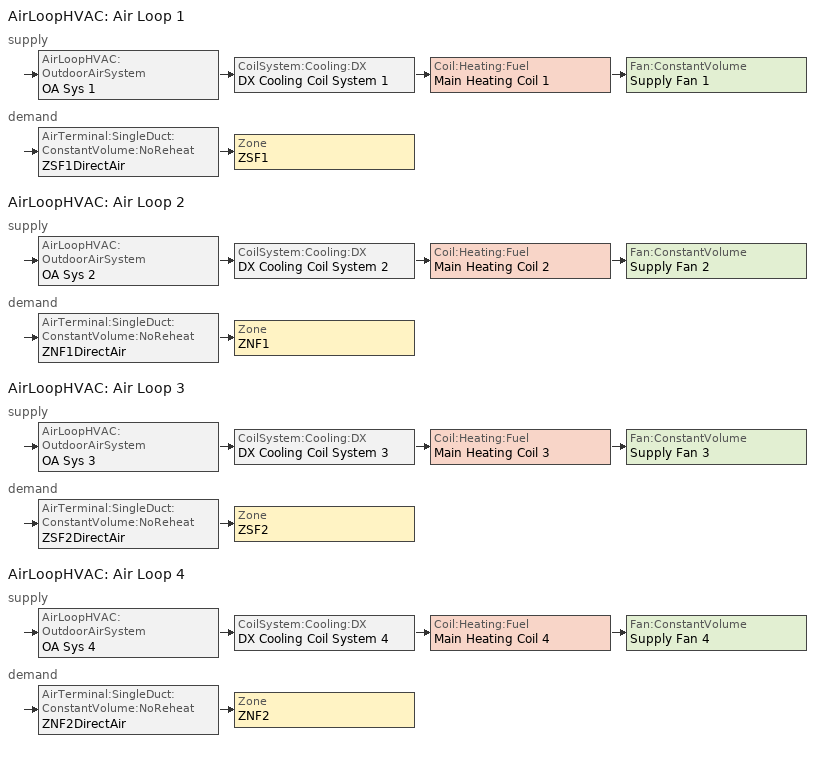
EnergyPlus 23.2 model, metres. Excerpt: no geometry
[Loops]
AirLoopHVAC 'Air Loop 1'
 supply: AirLoopHVAC:OutdoorAirSystem 'OA Sys 1' > CoilSystem:Cooling:DX 'DX Cooling Coil System 1' > Coil:Heating:Fuel 'Main Heating Coil 1' > Fan:ConstantVolume 'Supply Fan 1'
 demand: AirTerminal:SingleDuct:ConstantVolume:NoReheat 'ZSF1DirectAir' > Zone 'ZSF1'
AirLoopHVAC 'Air Loop 2'
 supply: AirLoopHVAC:OutdoorAirSystem 'OA Sys 2' > CoilSystem:Cooling:DX 'DX Cooling Coil System 2' > Coil:Heating:Fuel 'Main Heating Coil 2' > Fan:ConstantVolume 'Supply Fan 2'
 demand: AirTerminal:SingleDuct:ConstantVolume:NoReheat 'ZNF1DirectAir' > Zone 'ZNF1'
AirLoopHVAC 'Air Loop 3'
 supply: AirLoopHVAC:OutdoorAirSystem 'OA Sys 3' > CoilSystem:Cooling:DX 'DX Cooling Coil System 3' > Coil:Heating:Fuel 'Main Heating Coil 3' > Fan:ConstantVolume 'Supply Fan 3'
 demand: AirTerminal:SingleDuct:ConstantVolume:NoReheat 'ZSF2DirectAir' > Zone 'ZSF2'
AirLoopHVAC 'Air Loop 4'
 supply: AirLoopHVAC:OutdoorAirSystem 'OA Sys 4' > CoilSystem:Cooling:DX 'DX Cooling Coil System 4' > Coil:Heating:Fuel 'Main Heating Coil 4' > Fan:ConstantVolume 'Supply Fan 4'
 demand: AirTerminal:SingleDuct:ConstantVolume:NoReheat 'ZNF2DirectAir' > Zone 'ZNF2'
[AirLoopHVAC]
Name | Design supply air flow rate
Air Loop 1 | 0.71
Air Loop 2 | 0.67
Air Loop 3 | 0.79
Air Loop 4 | 0.75
[AirTerminal:SingleDuct:ConstantVolume:NoReheat] Availability schedule=FAN-SCHED
Name | Maximum air flow rate
ZNF1DirectAir | 0.67
ZNF2DirectAir | 0.75
ZSF1DirectAir | 0.71
ZSF2DirectAir | 0.79
[Coil:Cooling:DX:SingleSpeed] 2023 rated evaporator fan power per volume flow rate=934.4; Availability schedule=FAN-SCHED; Energy input ratio function of flow fraction curve=WindACEIRFFF; Energy input ratio function of temperature curve=WindACEIRFT; Gross rated cooling cop=3; Gross rated sensible heat ratio=0.8; Part load fraction correlation curve=WindACPLFFPLR; Total cooling capacity function of flow fraction curve=WindACCoolCapFFF; Total cooling capacity function of temperature curve=WindACCoolCapFT
Name | Gross rated total cooling capacity | Rated air flow rate
ACDXCoil 1 | 13228 | 0.71
ACDXCoil 2 | 12483 | 0.67
ACDXCoil 3 | 14719 | 0.79
ACDXCoil 4 | 13973 | 0.75
[Coil:Heating:Fuel] Availability schedule=FAN-SCHED; Burner efficiency=0.8; Fuel type=NaturalGas; Nominal capacity=15000
Main Heating Coil 1; Main Heating Coil 2; Main Heating Coil 3; Main Heating Coil 4
[CoilSystem:Cooling:DX] Availability schedule=FAN-SCHED
Name | Cooling coil
DX Cooling Coil System 1 | ACDXCoil 1
DX Cooling Coil System 2 | ACDXCoil 2
DX Cooling Coil System 3 | ACDXCoil 3
DX Cooling Coil System 4 | ACDXCoil 4
[Controller:OutdoorAir] Economizer control action type=ModulateFlow; Economizer control type=NoEconomizer; Economizer maximum limit dry bulb temperature=19; Economizer minimum limit dry bulb temperature=4; Lockout type=NoLockout; Minimum limit type=FixedMinimum; Minimum outdoor air flow rate=0.032; Minimum outdoor air schedule=Min OA Sched
Name | Maximum outdoor air flow rate
OA Controller 1 | 0.71
OA Controller 2 | 0.67
OA Controller 3 | 0.79
OA Controller 4 | 0.75
[DesignSpecification:OutdoorAir] Outdoor air flow per person=0.00944; Outdoor air flow per zone=0; Outdoor air flow per zone floor area=0; Outdoor air method=Flow/Person
SZ DSOA ZNF1; SZ DSOA ZNF2; SZ DSOA ZSF1; SZ DSOA ZSF2
[Fan:ConstantVolume] Availability schedule=FAN-SCHED; Fan total efficiency=0.7; Motor efficiency=0.9; Motor in airstream fraction=1; Pressure rise=600
Name | Maximum flow rate
Supply Fan 1 | 0.71
Supply Fan 2 | 0.67
Supply Fan 3 | 0.79
Supply Fan 4 | 0.75
[Matrix:TwoDimension] Number of columns=41; Number of rows=41; Value 1=9.83252; Value 43=7.14526; Value 45=0.00488; Value 47=0.00488; Value 49=0.00488; Value 85=6.28042; Value 87=0.00525; Value 89=0.00525; Value 91=0.00525; Value 125=0.00488; Value 127=7.14526; Value 129=0.00488; Value 131=0.00488; Value 167=0.00525; Value 169=6.28042; Value 171=0.00525; Value 173=0.00525; Value 207=0.00488; Value 209=0.00488; Value 211=7.14526; Value 213=0.00488; Value 249=0.00525; Value 251=0.00525; Value 253=6.28042; Value 255=0.00525; Value 289=0.00488; Value 291=0.00488; Value 293=0.00488; Value 295=7.14526; Value 331=0.00525; Value 333=0.00525; Value 335=0.00525; Value 337=6.28042; Value 379=2.64719; Value 382=0.0043; Value 385=0.0043; Value 388=0.0043; Value 421=2.2857; Value 422=0.00389; Value 424=0.00389; Value 425=0.00389; Value 427=0.00389; Value 428=0.00389; Value 430=0.00389; Value 431=0.00389; Value 462=0.00389; Value 463=2.2857; Value 465=0.00389; Value 466=0.00389; Value 468=0.00389; Value 469=0.00389; Value 471=0.00389; Value 472=0.00389; Value 502=0.0043; Value 505=2.64719; Value 508=0.0043; Value 511=0.0043; Value 544=0.00389; Value 545=0.00389; Value 547=2.2857; Value 548=0.00389; Value 550=0.00389; Value 551=0.00389; Value 553=0.00389; Value 554=0.00389; Value 585=0.00389; Value 586=0.00389; Value 588=0.00389; Value 589=2.2857; Value 591=0.00389; Value 592=0.00389; Value 594=0.00389; Value 595=0.00389; Value 625=0.0043; Value 628=0.0043; Value 631=2.64719; Value 634=0.0043; Value 667=0.00389; Value 668=0.00389; Value 670=0.00389; Value 671=0.00389; Value 673=2.2857; Value 674=0.00389; Value 676=0.00389; Value 677=0.00389; Value 708=0.00389; Value 709=0.00389; Value 711=0.00389; Value 712=0.00389; Value 714=0.00389; Value 715=2.2857; Value 717=0.00389; Value 718=0.00389; Value 748=0.0043; Value 751=0.0043; Value 754=0.0043; Value 757=2.64719; Value 790=0.00389; Value 791=0.00389; Value 793=0.00389; Value 794=0.00389; Value 796=0.00389; Value 797=0.00389; Value 799=2.2857; Value 800=0.00389; Value 831=0.00389; Value 832=0.00389; Value 834=0.00389; Value 835=0.00389; Value 837=0.00389; Value 838=0.00389; Value 840=0.00389; Value 841=2.2857; Value 883=0; Value 884=0; Value 885=0; Value 886=0; Value 887=0; Value 888=0; Value 889=0; Value 890=0; Value 891=0; Value 892=0; Value 893=0; Value 894=0; Value 895=0; Value 896=0; Value 897=0; Value 898=0; Value 899=0; Value 900=0; Value 901=0; Value 902=0; Value 924=0; Value 925=0; Value 926=0; Value 927=0; Value 928=0; Value 929=0; Value 930=0; Value 931=0; Value 932=0; Value 933=0; Value 934=0; Value 935=0; Value 936=0; Value 937=0; Value 938=0; Value 939=0; Value 940=0; Value 941=0; Value 942=0; Value 943=0; Value 965=0; Value 966=0; Value 967=0; Value 968=0; Value 969=0; Value 970=0; Value 971=0; Value 972=0; Value 973=0; Value 974=0; Value 975=0; Value 976=0; Value 977=0; Value 978=0; Value 979=0; Value 980=0; Value 981=0; Value 982=0; Value 983=0; Value 984=0; Value 1006=0; Value 1007=0; Value 1008=0; Value 1009=0; Value 1010=0; Value 1011=0; Value 1012=0; Value 1013=0; Value 1014=0; Value 1015=0; Value 1016=0; Value 1017=0; Value 1018=0; Value 1019=0; Value 1020=0; Value 1021=0; Value 1022=0; Value 1023=0; Value 1024=0; Value 1025=0; Value 1047=0; Value 1048=0; Value 1049=0; Value 1050=0; Value 1051=0; Value 1052=0; Value 1053=0; Value 1054=0; Value 1055=0; Value 1056=0; Value 1057=0; Value 1058=0; Value 1059=0; Value 1060=0; Value 1061=0; Value 1062=0; Value 1063=0; Value 1064=0; Value 1065=0; Value 1066=0; Value 1088=0; Value 1089=0; Value 1090=0; Value 1091=0; Value 1092=0; Value 1093=0; Value 1094=0; Value 1095=0; Value 1096=0; Value 1097=0; Value 1098=0; Value 1099=0; Value 1100=0; Value 1101=0; Value 1102=0; Value 1103=0; Value 1104=0; Value 1105=0; Value 1106=0; Value 1107=0; Value 1129=0; Value 1130=0; Value 1131=0; Value 1132=0; Value 1133=0; Value 1134=0; Value 1135=0; Value 1136=0; Value 1137=0; Value 1138=0; Value 1139=0; Value 1140=0; Value 1141=0; Value 1142=0; Value 1143=0; Value 1144=0; Value 1145=0; Value 1146=0; Value 1147=0; Value 1148=0; Value 1170=0; Value 1171=0; Value 1172=0; Value 1173=0; Value 1174=0; Value 1175=0; Value 1176=0; Value 1177=0; Value 1178=0; Value 1179=0; Value 1180=0; Value 1181=0; Value 1182=0; Value 1183=0; Value 1184=0; Value 1185=0; Value 1186=0; Value 1187=0; Value 1188=0; Value 1189=0; Value 1211=0; Value 1212=0; Value 1213=0; Value 1214=0; Value 1215=0; Value 1216=0; Value 1217=0; Value 1218=0; Value 1219=0; Value 1220=0; Value 1221=0; Value 1222=0; Value 1223=0; Value 1224=0; Value 1225=0; Value 1226=0; Value 1227=0; Value 1228=0; Value 1229=0; Value 1230=0; Value 1252=0; Value 1253=0; Value 1254=0; Value 1255=0; Value 1256=0; Value 1257=0; Value 1258=0; Value 1259=0; Value 1260=0; Value 1261=0; Value 1262=0; Value 1263=0; Value 1264=0; Value 1265=0; Value 1266=0; Value 1267=0; Value 1268=0; Value 1269=0; Value 1270=0; Value 1271=0; Value 1293=0; Value 1294=0; Value 1295=0; Value 1296=0; Value 1297=0; Value 1298=0; Value 1299=0; Value 1300=0; Value 1301=0; Value 1302=0; Value 1303=0; Value 1304=0; Value 1305=0; Value 1306=0; Value 1307=0; Value 1308=0; Value 1309=0; Value 1310=0; Value 1311=0; Value 1312=0; Value 1334=0; Value 1335=0; Value 1336=0; Value 1337=0; Value 1338=0; Value 1339=0; Value 1340=0; Value 1341=0; Value 1342=0; Value 1343=0; Value 1344=0; Value 1345=0; Value 1346=0; Value 1347=0; Value 1348=0; Value 1349=0; Value 1350=0; Value 1351=0; Value 1352=0; Value 1353=0; Value 1375=0; Value 1376=0; Value 1377=0; Value 1378=0; Value 1379=0; Value 1380=0; Value 1381=0; Value 1382=0; Value 1383=0; Value 1384=0; Value 1385=0; Value 1386=0; Value 1387=0; Value 1388=0; Value 1389=0; Value 1390=0; Value 1391=0; Value 1392=0; Value 1393=0; Value 1394=0; Value 1416=0; Value 1417=0; Value 1418=0; Value 1419=0; Value 1420=0; Value 1421=0; Value 1422=0; Value 1423=0; Value 1424=0; Value 1425=0; Value 1426=0; Value 1427=0; Value 1428=0; Value 1429=0; Value 1430=0; Value 1431=0; Value 1432=0; Value 1433=0; Value 1434=0; Value 1435=0; Value 1457=0; Value 1458=0; Value 1459=0; Value 1460=0; Value 1461=0; Value 1462=0; Value 1463=0; Value 1464=0; Value 1465=0; Value 1466=0; Value 1467=0; Value 1468=0; Value 1469=0; Value 1470=0; Value 1471=0; Value 1472=0; Value 1473=0; Value 1474=0; Value 1475=0; Value 1476=0; Value 1498=0; Value 1499=0; Value 1500=0; Value 1501=0; Value 1502=0; Value 1503=0; Value 1504=0; Value 1505=0; Value 1506=0; Value 1507=0; Value 1508=0; Value 1509=0; Value 1510=0; Value 1511=0; Value 1512=0; Value 1513=0; Value 1514=0; Value 1515=0; Value 1516=0; Value 1517=0; Value 1539=0; Value 1540=0; Value 1541=0; Value 1542=0; Value 1543=0; Value 1544=0; Value 1545=0; Value 1546=0; Value 1547=0; Value 1548=0; Value 1549=0; Value 1550=0; Value 1551=0; Value 1552=0; Value 1553=0; Value 1554=0; Value 1555=0; Value 1556=0; Value 1557=0; Value 1558=0; Value 1580=0; Value 1581=0; Value 1582=0; Value 1583=0; Value 1584=0; Value 1585=0; Value 1586=0; Value 1587=0; Value 1588=0; Value 1589=0; Value 1590=0; Value 1591=0; Value 1592=0; Value 1593=0; Value 1594=0; Value 1595=0; Value 1596=0; Value 1597=0; Value 1598=0; Value 1599=0; Value 1621=0; Value 1622=0; Value 1623=0; Value 1624=0; Value 1625=0; Value 1626=0; Value 1627=0; Value 1628=0; Value 1629=0; Value 1630=0; Value 1631=0; Value 1632=0; Value 1633=0; Value 1634=0; Value 1635=0; Value 1636=0; Value 1637=0; Value 1638=0; Value 1639=0; Value 1640=0; Value 1662=0; Value 1663=0; Value 1664=0; Value 1665=0; Value 1666=0; Value 1667=0; Value 1668=0; Value 1669=0; Value 1670=0; Value 1671=0; Value 1672=0; Value 1673=0; Value 1674=0; Value 1675=0; Value 1676=0; Value 1677=0; Value 1678=0; Value 1679=0; Value 1680=0; Value 1681=0
Name | Value 2 | Value 3 | Value 4 | Value 5 | Value 6 | Value 7 | Value 8 | Value 9 | Value 10 | Value 11 | Value 12 | Value 13 | Value 14 | Value 15 | Value 16 | Value 17 | Value 18 | Value 19 | Value 20 | Value 21 | Value 22 | Value 23 | Value 24 | Value 25 | Value 26 | Value 27 | Value 28 | Value 29 | Value 30 | Value 31 | Value 32 | Value 33 | Value 34 | Value 35 | Value 36 | Value 37 | Value 38 | Value 39 | Value 40 | Value 41 | Value 42 | Value 44 | Value 46 | Value 48 | Value 50 | Value 51 | Value 52 | Value 53 | Value 54 | Value 55 | Value 56 | Value 57 | Value 58 | Value 59 | Value 60 | Value 61 | Value 62 | Value 63 | Value 64 | Value 65 | Value 66 | Value 67 | Value 68 | Value 69 | Value 70 | Value 71 | Value 72 | Value 73 | Value 74 | Value 75 | Value 76 | Value 77 | Value 78 | Value 79 | Value 80 | Value 81 | Value 82 | Value 83 | Value 84 | Value 86 | Value 88 | Value 90 | Value 92 | Value 93 | Value 94 | Value 95 | Value 96 | Value 97 | Value 98 | Value 99 | Value 100 | Value 101 | Value 102 | Value 103 | Value 104 | Value 105 | Value 106 | Value 107 | Value 108 | Value 109 | Value 110 | Value 111 | Value 112 | Value 113 | Value 114 | Value 115 | Value 116 | Value 117 | Value 118 | Value 119 | Value 120 | Value 121 | Value 122 | Value 123 | Value 124 | Value 126 | Value 128 | Value 130 | Value 132 | Value 133 | Value 134 | Value 135 | Value 136 | Value 137 | Value 138 | Value 139 | Value 140 | Value 141 | Value 142 | Value 143 | Value 144 | Value 145 | Value 146 | Value 147 | Value 148 | Value 149 | Value 150 | Value 151 | Value 152 | Value 153 | Value 154 | Value 155 | Value 156 | Value 157 | Value 158 | Value 159 | Value 160 | Value 161 | Value 162 | Value 163 | Value 164 | Value 165 | Value 166 | Value 168 | Value 170 | Value 172 | Value 174 | Value 175 | Value 176 | Value 177 | Value 178 | Value 179 | Value 180 | Value 181 | Value 182 | Value 183 | Value 184 | Value 185 | Value 186 | Value 187 | Value 188 | Value 189 | Value 190 | Value 191 | Value 192 | Value 193 | Value 194 | Value 195 | Value 196 | Value 197 | Value 198 | Value 199 | Value 200 | Value 201 | Value 202 | Value 203 | Value 204 | Value 205 | Value 206 | Value 208 | Value 210 | Value 212 | Value 214 | Value 215 | Value 216 | Value 217 | Value 218 | Value 219 | Value 220 | Value 221 | Value 222 | Value 223 | Value 224 | Value 225 | Value 226 | Value 227 | Value 228 | Value 229 | Value 230 | Value 231 | Value 232 | Value 233 | Value 234 | Value 235 | Value 236 | Value 237 | Value 238 | Value 239 | Value 240 | Value 241 | Value 242 | Value 243 | Value 244 | Value 245 | Value 246 | Value 247 | Value 248 | Value 250 | Value 252 | Value 254 | Value 256 | Value 257 | Value 258 | Value 259 | Value 260 | Value 261 | Value 262 | Value 263 | Value 264 | Value 265 | Value 266 | Value 267 | Value 268 | Value 269 | Value 270 | Value 271 | Value 272 | Value 273 | Value 274 | Value 275 | Value 276 | Value 277 | Value 278 | Value 279 | Value 280 | Value 281 | Value 282 | Value 283 | Value 284 | Value 285 | Value 286 | Value 287 | Value 288 | Value 290 | Value 292 | Value 294 | Value 296 | Value 297 | Value 298 | Value 299 | Value 300 | Value 301 | Value 302 | Value 303 | Value 304 | Value 305 | Value 306 | Value 307 | Value 308 | Value 309 | Value 310 | Value 311 | Value 312 | Value 313 | Value 314 | Value 315 | Value 316 | Value 317 | Value 318 | Value 319 | Value 320 | Value 321 | Value 322 | Value 323 | Value 324 | Value 325 | Value 326 | Value 327 | Value 328 | Value 329 | Value 330 | Value 332 | Value 334 | Value 336 | Value 338 | Value 339 | Value 340 | Value 341 | Value 342 | Value 343 | Value 344 | Value 345 | Value 346 | Value 347 | Value 348 | Value 349 | Value 350 | Value 351 | Value 352 | Value 353 | Value 354 | Value 355 | Value 356 | Value 357 | Value 358 | Value 359 | Value 360 | Value 361 | Value 362 | Value 363 | Value 364 | Value 365 | Value 366 | Value 367 | Value 368 | Value 369 | Value 370 | Value 371 | Value 372 | Value 373 | Value 374 | Value 375 | Value 376 | Value 377 | Value 378 | Value 380 | Value 381 | Value 383 | Value 384 | Value 386 | Value 387 | Value 389 | Value 390 | Value 391 | Value 392 | Value 393 | Value 394 | Value 395 | Value 396 | Value 397 | Value 398 | Value 399 | Value 400 | Value 401 | Value 402 | Value 403 | Value 404 | Value 405 | Value 406 | Value 407 | Value 408 | Value 409 | Value 410 | Value 411 | Value 412 | Value 413 | Value 414 | Value 415 | Value 416 | Value 417 | Value 418 | Value 419 | Value 420 | Value 423 | Value 426 | Value 429 | Value 432 | Value 433 | Value 434 | Value 435 | Value 436 | Value 437 | Value 438 | Value 439 | Value 440 | Value 441 | Value 442 | Value 443 | Value 444 | Value 445 | Value 446 | Value 447 | Value 448 | Value 449 | Value 450 | Value 451 | Value 452 | Value 453 | Value 454 | Value 455 | Value 456 | Value 457 | Value 458 | Value 459 | Value 460 | Value 461 | Value 464 | Value 467 | Value 470 | Value 473 | Value 474 | Value 475 | Value 476 | Value 477 | Value 478 | Value 479 | Value 480 | Value 481 | Value 482 | Value 483 | Value 484 | Value 485 | Value 486 | Value 487 | Value 488 | Value 489 | Value 490 | Value 491 | Value 492 | Value 493 | Value 494 | Value 495 | Value 496 | Value 497 | Value 498 | Value 499 | Value 500 | Value 501 | Value 503 | Value 504 | Value 506 | Value 507 | Value 509 | Value 510 | Value 512 | Value 513 | Value 514 | Value 515 | Value 516 | Value 517 | Value 518 | Value 519 | Value 520 | Value 521 | Value 522 | Value 523 | Value 524 | Value 525 | Value 526 | Value 527 | Value 528 | Value 529 | Value 530 | Value 531 | Value 532 | Value 533 | Value 534 | Value 535 | Value 536 | Value 537 | Value 538 | Value 539 | Value 540 | Value 541 | Value 542 | Value 543 | Value 546 | Value 549 | Value 552 | Value 555 | Value 556 | Value 557 | Value 558 | Value 559 | Value 560 | Value 561 | Value 562 | Value 563 | Value 564 | Value 565 | Value 566 | Value 567 | Value 568 | Value 569 | Value 570 | Value 571 | Value 572 | Value 573 | Value 574 | Value 575 | Value 576 | Value 577 | Value 578 | Value 579 | Value 580 | Value 581 | Value 582 | Value 583 | Value 584 | Value 587 | Value 590 | Value 593 | Value 596 | Value 597 | Value 598 | Value 599 | Value 600 | Value 601 | Value 602 | Value 603 | Value 604 | Value 605 | Value 606 | Value 607 | Value 608 | Value 609 | Value 610 | Value 611 | Value 612 | Value 613 | Value 614 | Value 615 | Value 616 | Value 617 | Value 618 | Value 619 | Value 620 | Value 621 | Value 622 | Value 623 | Value 624 | Value 626 | Value 627 | Value 629 | Value 630 | Value 632 | Value 633 | Value 635 | Value 636 | Value 637 | Value 638 | Value 639 | Value 640 | Value 641 | Value 642 | Value 643 | Value 644 | Value 645 | Value 646 | Value 647 | Value 648 | Value 649 | Value 650 | Value 651 | Value 652 | Value 653 | Value 654 | Value 655 | Value 656 | Value 657 | Value 658 | Value 659 | Value 660 | Value 661 | Value 662 | Value 663 | Value 664 | Value 665 | Value 666 | Value 669 | Value 672 | Value 675 | Value 678 | Value 679 | Value 680 | Value 681 | Value 682 | Value 683 | Value 684 | Value 685 | Value 686 | Value 687 | Value 688 | Value 689 | Value 690 | Value 691 | Value 692 | Value 693 | Value 694 | Value 695 | Value 696 | Value 697 | Value 698 | Value 699 | Value 700 | Value 701 | Value 702 | Value 703 | Value 704 | Value 705 | Value 706 | Value 707 | Value 710 | Value 713 | Value 716 | Value 719 | Value 720 | Value 721 | Value 722 | Value 723 | Value 724 | Value 725 | Value 726 | Value 727 | Value 728 | Value 729 | Value 730 | Value 731 | Value 732 | Value 733 | Value 734 | Value 735 | Value 736 | Value 737 | Value 738 | Value 739 | Value 740 | Value 741 | Value 742 | Value 743 | Value 744 | Value 745 | Value 746 | Value 747 | Value 749 | Value 750 | Value 752 | Value 753 | Value 755 | Value 756 | Value 758 | Value 759 | Value 760 | Value 761 | Value 762 | Value 763 | Value 764 | Value 765 | Value 766 | Value 767 | Value 768 | Value 769 | Value 770 | Value 771 | Value 772 | Value 773 | Value 774 | Value 775 | Value 776 | Value 777 | Value 778 | Value 779 | Value 780 | Value 781 | Value 782 | Value 783 | Value 784 | Value 785 | Value 786 | Value 787 | Value 788 | Value 789 | Value 792 | Value 795 | Value 798 | Value 801 | Value 802 | Value 803 | Value 804 | Value 805 | Value 806 | Value 807 | Value 808 | Value 809 | Value 810 | Value 811 | Value 812 | Value 813 | Value 814 | Value 815 | Value 816 | Value 817 | Value 818 | Value 819 | Value 820 | Value 821 | Value 822 | Value 823 | Value 824 | Value 825 | Value 826 | Value 827 | Value 828 | Value 829 | Value 830 | Value 833 | Value 836 | Value 839 | Value 842 | Value 843 | Value 844 | Value 845 | Value 846 | Value 847 | Value 848 | Value 849 | Value 850 | Value 851 | Value 852 | Value 853 | Value 854 | Value 855 | Value 856 | Value 857 | Value 858 | Value 859 | Value 860 | Value 861 | Value 862 | Value 863 | Value 864 | Value 865 | Value 866 | Value 867 | Value 868 | Value 869 | Value 870 | Value 871 | Value 872 | Value 873 | Value 874 | Value 875 | Value 876 | Value 877 | Value 878 | Value 879 | Value 880 | Value 881 | Value 882 | Value 903 | Value 904 | Value 905 | Value 906 | Value 907 | Value 908 | Value 909 | Value 910 | Value 911 | Value 912 | Value 913 | Value 914 | Value 915 | Value 916 | Value 917 | Value 918 | Value 919 | Value 920 | Value 921 | Value 922 | Value 923 | Value 944 | Value 945 | Value 946 | Value 947 | Value 948 | Value 949 | Value 950 | Value 951 | Value 952 | Value 953 | Value 954 | Value 955 | Value 956 | Value 957 | Value 958 | Value 959 | Value 960 | Value 961 | Value 962 | Value 963 | Value 964 | Value 985 | Value 986 | Value 987 | Value 988 | Value 989 | Value 990 | Value 991 | Value 992 | Value 993 | Value 994 | Value 995 | Value 996 | Value 997 | Value 998 | Value 999 | Value 1000 | Value 1001 | Value 1002 | Value 1003 | Value 1004 | Value 1005 | Value 1026 | Value 1027 | Value 1028 | Value 1029 | Value 1030 | Value 1031 | Value 1032 | Value 1033 | Value 1034 | Value 1035 | Value 1036 | Value 1037 | Value 1038 | Value 1039 | Value 1040 | Value 1041 | Value 1042 | Value 1043 | Value 1044 | Value 1045 | Value 1046 | Value 1067 | Value 1068 | Value 1069 | Value 1070 | Value 1071 | Value 1072 | Value 1073 | Value 1074 | Value 1075 | Value 1076 | Value 1077 | Value 1078 | Value 1079 | Value 1080 | Value 1081 | Value 1082 | Value 1083 | Value 1084 | Value 1085 | Value 1086 | Value 1087 | Value 1108 | Value 1109 | Value 1110 | Value 1111 | Value 1112 | Value 1113 | Value 1114 | Value 1115 | Value 1116 | Value 1117 | Value 1118 | Value 1119 | Value 1120 | Value 1121 | Value 1122 | Value 1123 | Value 1124 | Value 1125 | Value 1126 | Value 1127 | Value 1128 | Value 1149 | Value 1150 | Value 1151 | Value 1152 | Value 1153 | Value 1154 | Value 1155 | Value 1156 | Value 1157 | Value 1158 | Value 1159 | Value 1160 | Value 1161 | Value 1162 | Value 1163 | Value 1164 | Value 1165 | Value 1166 | Value 1167 | Value 1168 | Value 1169 | Value 1190 | Value 1191 | Value 1192 | Value 1193 | Value 1194 | Value 1195 | Value 1196 | Value 1197 | Value 1198 | Value 1199 | Value 1200 | Value 1201 | Value 1202 | Value 1203 | Value 1204 | Value 1205 | Value 1206 | Value 1207 | Value 1208 | Value 1209 | Value 1210 | Value 1231 | Value 1232 | Value 1233 | Value 1234 | Value 1235 | Value 1236 | Value 1237 | Value 1238 | Value 1239 | Value 1240 | Value 1241 | Value 1242 | Value 1243 | Value 1244 | Value 1245 | Value 1246 | Value 1247 | Value 1248 | Value 1249 | Value 1250 | Value 1251 | Value 1272 | Value 1273 | Value 1274 | Value 1275 | Value 1276 | Value 1277 | Value 1278 | Value 1279 | Value 1280 | Value 1281 | Value 1282 | Value 1283 | Value 1284 | Value 1285 | Value 1286 | Value 1287 | Value 1288 | Value 1289 | Value 1290 | Value 1291 | Value 1292 | Value 1313 | Value 1314 | Value 1315 | Value 1316 | Value 1317 | Value 1318 | Value 1319 | Value 1320 | Value 1321 | Value 1322 | Value 1323 | Value 1324 | Value 1325 | Value 1326 | Value 1327 | Value 1328 | Value 1329 | Value 1330 | Value 1331 | Value 1332 | Value 1333 | Value 1354 | Value 1355 | Value 1356 | Value 1357 | Value 1358 | Value 1359 | Value 1360 | Value 1361 | Value 1362 | Value 1363 | Value 1364 | Value 1365 | Value 1366 | Value 1367 | Value 1368 | Value 1369 | Value 1370 | Value 1371 | Value 1372 | Value 1373 | Value 1374 | Value 1395 | Value 1396 | Value 1397 | Value 1398 | Value 1399 | Value 1400 | Value 1401 | Value 1402 | Value 1403 | Value 1404 | Value 1405 | Value 1406 | Value 1407 | Value 1408 | Value 1409 | Value 1410 | Value 1411 | Value 1412 | Value 1413 | Value 1414 | Value 1415 | Value 1436 | Value 1437 | Value 1438 | Value 1439 | Value 1440 | Value 1441 | Value 1442 | Value 1443 | Value 1444 | Value 1445 | Value 1446 | Value 1447 | Value 1448 | Value 1449 | Value 1450 | Value 1451 | Value 1452 | Value 1453 | Value 1454 | Value 1455 | Value 1456 | Value 1477 | Value 1478 | Value 1479 | Value 1480 | Value 1481 | Value 1482 | Value 1483 | Value 1484 | Value 1485 | Value 1486 | Value 1487 | Value 1488 | Value 1489 | Value 1490 | Value 1491 | Value 1492 | Value 1493 | Value 1494 | Value 1495 | Value 1496 | Value 1497 | Value 1518 | Value 1519 | Value 1520 | Value 1521 | Value 1522 | Value 1523 | Value 1524 | Value 1525 | Value 1526 | Value 1527 | Value 1528 | Value 1529 | Value 1530 | Value 1531 | Value 1532 | Value 1533 | Value 1534 | Value 1535 | Value 1536 | Value 1537 | Value 1538 | Value 1559 | Value 1560 | Value 1561 | Value 1562 | Value 1563 | Value 1564 | Value 1565 | Value 1566 | Value 1567 | Value 1568 | Value 1569 | Value 1570 | Value 1571 | Value 1572 | Value 1573 | Value 1574 | Value 1575 | Value 1576 | Value 1577 | Value 1578 | Value 1579 | Value 1600 | Value 1601 | Value 1602 | Value 1603 | Value 1604 | Value 1605 | Value 1606 | Value 1607 | Value 1608 | Value 1609 | Value 1610 | Value 1611 | Value 1612 | Value 1613 | Value 1614 | Value 1615 | Value 1616 | Value 1617 | Value 1618 | Value 1619 | Value 1620 | Value 1641 | Value 1642 | Value 1643 | Value 1644 | Value 1645 | Value 1646 | Value 1647 | Value 1648 | Value 1649 | Value 1650 | Value 1651 | Value 1652 | Value 1653 | Value 1654 | Value 1655 | Value 1656 | Value 1657 | Value 1658 | Value 1659 | Value 1660 | Value 1661
CFS_Glz_2035_Tbvis | 0.00721 | 0.00883 | 0.00721 | 0.00883 | 0.00721 | 0.00883 | 0.00721 | 0.00883 | 0.01493 | 0.01565 | 0.01565 | 0.01493 | 0.01565 | 0.01565 | 0.01493 | 0.01565 | 0.01565 | 0.01493 | 0.01565 | 0.01565 | 0.01871 | 0.01871 | 0.01871 | 0.01871 | 0.01871 | 0.01871 | 0.01871 | 0.01871 | 0.01871 | 0.01871 | 0.01871 | 0.01871 | 0.00934 | 0.00934 | 0.00934 | 0.00934 | 0.00934 | 0.00934 | 0.00934 | 0.00934 | 0.00054 | 0.00597 | 0.00597 | 0.00597 | 0.00597 | 0.01009 | 0.01058 | 0.01058 | 0.01009 | 0.01058 | 0.01058 | 0.01009 | 0.01058 | 0.01058 | 0.01009 | 0.01058 | 0.01058 | 0.01265 | 0.01265 | 0.01265 | 0.01265 | 0.01265 | 0.01265 | 0.01265 | 0.01265 | 0.01265 | 0.01265 | 0.01265 | 0.01265 | 0.00632 | 0.00632 | 0.00632 | 0.00632 | 0.00632 | 0.00632 | 0.00632 | 0.00632 | 0.00047 | 0.00429 | 0.00429 | 0.00429 | 0.00429 | 0.00887 | 0.0093 | 0.0093 | 0.00887 | 0.0093 | 0.0093 | 0.00887 | 0.0093 | 0.0093 | 0.00887 | 0.0093 | 0.0093 | 0.01112 | 0.01112 | 0.01112 | 0.01112 | 0.01112 | 0.01112 | 0.01112 | 0.01112 | 0.01112 | 0.01112 | 0.01112 | 0.01112 | 0.00555 | 0.00555 | 0.00555 | 0.00555 | 0.00555 | 0.00555 | 0.00555 | 0.00555 | 0.00054 | 0.00597 | 0.00597 | 0.00597 | 0.00597 | 0.01009 | 0.01058 | 0.01058 | 0.01009 | 0.01058 | 0.01058 | 0.01009 | 0.01058 | 0.01058 | 0.01009 | 0.01058 | 0.01058 | 0.01265 | 0.01265 | 0.01265 | 0.01265 | 0.01265 | 0.01265 | 0.01265 | 0.01265 | 0.01265 | 0.01265 | 0.01265 | 0.01265 | 0.00632 | 0.00632 | 0.00632 | 0.00632 | 0.00632 | 0.00632 | 0.00632 | 0.00632 | 0.00047 | 0.00429 | 0.00429 | 0.00429 | 0.00429 | 0.00887 | 0.0093 | 0.0093 | 0.00887 | 0.0093 | 0.0093 | 0.00887 | 0.0093 | 0.0093 | 0.00887 | 0.0093 | 0.0093 | 0.01112 | 0.01112 | 0.01112 | 0.01112 | 0.01112 | 0.01112 | 0.01112 | 0.01112 | 0.01112 | 0.01112 | 0.01112 | 0.01112 | 0.00555 | 0.00555 | 0.00555 | 0.00555 | 0.00555 | 0.00555 | 0.00555 | 0.00555 | 0.00054 | 0.00597 | 0.00597 | 0.00597 | 0.00597 | 0.01009 | 0.01058 | 0.01058 | 0.01009 | 0.01058 | 0.01058 | 0.01009 | 0.01058 | 0.01058 | 0.01009 | 0.01058 | 0.01058 | 0.01265 | 0.01265 | 0.01265 | 0.01265 | 0.01265 | 0.01265 | 0.01265 | 0.01265 | 0.01265 | 0.01265 | 0.01265 | 0.01265 | 0.00632 | 0.00632 | 0.00632 | 0.00632 | 0.00632 | 0.00632 | 0.00632 | 0.00632 | 0.00047 | 0.00429 | 0.00429 | 0.00429 | 0.00429 | 0.00887 | 0.0093 | 0.0093 | 0.00887 | 0.0093 | 0.0093 | 0.00887 | 0.0093 | 0.0093 | 0.00887 | 0.0093 | 0.0093 | 0.01112 | 0.01112 | 0.01112 | 0.01112 | 0.01112 | 0.01112 | 0.01112 | 0.01112 | 0.01112 | 0.01112 | 0.01112 | 0.01112 | 0.00555 | 0.00555 | 0.00555 | 0.00555 | 0.00555 | 0.00555 | 0.00555 | 0.00555 | 0.00054 | 0.00597 | 0.00597 | 0.00597 | 0.00597 | 0.01009 | 0.01058 | 0.01058 | 0.01009 | 0.01058 | 0.01058 | 0.01009 | 0.01058 | 0.01058 | 0.01009 | 0.01058 | 0.01058 | 0.01265 | 0.01265 | 0.01265 | 0.01265 | 0.01265 | 0.01265 | 0.01265 | 0.01265 | 0.01265 | 0.01265 | 0.01265 | 0.01265 | 0.00632 | 0.00632 | 0.00632 | 0.00632 | 0.00632 | 0.00632 | 0.00632 | 0.00632 | 0.00047 | 0.00429 | 0.00429 | 0.00429 | 0.00429 | 0.00887 | 0.0093 | 0.0093 | 0.00887 | 0.0093 | 0.0093 | 0.00887 | 0.0093 | 0.0093 | 0.00887 | 0.0093 | 0.0093 | 0.01112 | 0.01112 | 0.01112 | 0.01112 | 0.01112 | 0.01112 | 0.01112 | 0.01112 | 0.01112 | 0.01112 | 0.01112 | 0.01112 | 0.00555 | 0.00555 | 0.00555 | 0.00555 | 0.00555 | 0.00555 | 0.00555 | 0.00555 | 0.00023 | 0.00208 | 0.00254 | 0.00208 | 0.00254 | 0.00208 | 0.00254 | 0.00208 | 0.00254 | 0.00451 | 0.00451 | 0.00451 | 0.00451 | 0.00451 | 0.00451 | 0.00451 | 0.00451 | 0.00538 | 0.00538 | 0.00538 | 0.00538 | 0.00538 | 0.00538 | 0.00538 | 0.00538 | 0.00538 | 0.00538 | 0.00538 | 0.00538 | 0.00269 | 0.00269 | 0.00269 | 0.00269 | 0.00269 | 0.00269 | 0.00269 | 0.00269 | 0.0002 | 0.00179 | 0.00219 | 0.00179 | 0.00219 | 0.00179 | 0.00219 | 0.00179 | 0.00219 | 0.00371 | 0.00371 | 0.00371 | 0.00371 | 0.00465 | 0.00465 | 0.00465 | 0.00465 | 0.00465 | 0.00465 | 0.00465 | 0.00465 | 0.00465 | 0.00465 | 0.00465 | 0.00465 | 0.00232 | 0.00232 | 0.00232 | 0.00232 | 0.00232 | 0.00232 | 0.00232 | 0.00232 | 0.0002 | 0.00179 | 0.00219 | 0.00179 | 0.00219 | 0.00179 | 0.00219 | 0.00179 | 0.00219 | 0.00371 | 0.00371 | 0.00371 | 0.00371 | 0.00465 | 0.00465 | 0.00465 | 0.00465 | 0.00465 | 0.00465 | 0.00465 | 0.00465 | 0.00465 | 0.00465 | 0.00465 | 0.00465 | 0.00232 | 0.00232 | 0.00232 | 0.00232 | 0.00232 | 0.00232 | 0.00232 | 0.00232 | 0.00023 | 0.00208 | 0.00254 | 0.00208 | 0.00254 | 0.00208 | 0.00254 | 0.00208 | 0.00254 | 0.00451 | 0.00451 | 0.00451 | 0.00451 | 0.00451 | 0.00451 | 0.00451 | 0.00451 | 0.00538 | 0.00538 | 0.00538 | 0.00538 | 0.00538 | 0.00538 | 0.00538 | 0.00538 | 0.00538 | 0.00538 | 0.00538 | 0.00538 | 0.00269 | 0.00269 | 0.00269 | 0.00269 | 0.00269 | 0.00269 | 0.00269 | 0.00269 | 0.0002 | 0.00179 | 0.00219 | 0.00179 | 0.00219 | 0.00179 | 0.00219 | 0.00179 | 0.00219 | 0.00371 | 0.00371 | 0.00371 | 0.00371 | 0.00465 | 0.00465 | 0.00465 | 0.00465 | 0.00465 | 0.00465 | 0.00465 | 0.00465 | 0.00465 | 0.00465 | 0.00465 | 0.00465 | 0.00232 | 0.00232 | 0.00232 | 0.00232 | 0.00232 | 0.00232 | 0.00232 | 0.00232 | 0.0002 | 0.00179 | 0.00219 | 0.00179 | 0.00219 | 0.00179 | 0.00219 | 0.00179 | 0.00219 | 0.00371 | 0.00371 | 0.00371 | 0.00371 | 0.00465 | 0.00465 | 0.00465 | 0.00465 | 0.00465 | 0.00465 | 0.00465 | 0.00465 | 0.00465 | 0.00465 | 0.00465 | 0.00465 | 0.00232 | 0.00232 | 0.00232 | 0.00232 | 0.00232 | 0.00232 | 0.00232 | 0.00232 | 0.00023 | 0.00208 | 0.00254 | 0.00208 | 0.00254 | 0.00208 | 0.00254 | 0.00208 | 0.00254 | 0.00451 | 0.00451 | 0.00451 | 0.00451 | 0.00451 | 0.00451 | 0.00451 | 0.00451 | 0.00538 | 0.00538 | 0.00538 | 0.00538 | 0.00538 | 0.00538 | 0.00538 | 0.00538 | 0.00538 | 0.00538 | 0.00538 | 0.00538 | 0.00269 | 0.00269 | 0.00269 | 0.00269 | 0.00269 | 0.00269 | 0.00269 | 0.00269 | 0.0002 | 0.00179 | 0.00219 | 0.00179 | 0.00219 | 0.00179 | 0.00219 | 0.00179 | 0.00219 | 0.00371 | 0.00371 | 0.00371 | 0.00371 | 0.00465 | 0.00465 | 0.00465 | 0.00465 | 0.00465 | 0.00465 | 0.00465 | 0.00465 | 0.00465 | 0.00465 | 0.00465 | 0.00465 | 0.00232 | 0.00232 | 0.00232 | 0.00232 | 0.00232 | 0.00232 | 0.00232 | 0.00232 | 0.0002 | 0.00179 | 0.00219 | 0.00179 | 0.00219 | 0.00179 | 0.00219 | 0.00179 | 0.00219 | 0.00371 | 0.00371 | 0.00371 | 0.00371 | 0.00465 | 0.00465 | 0.00465 | 0.00465 | 0.00465 | 0.00465 | 0.00465 | 0.00465 | 0.00465 | 0.00465 | 0.00465 | 0.00465 | 0.00232 | 0.00232 | 0.00232 | 0.00232 | 0.00232 | 0.00232 | 0.00232 | 0.00232 | 0.00023 | 0.00208 | 0.00254 | 0.00208 | 0.00254 | 0.00208 | 0.00254 | 0.00208 | 0.00254 | 0.00451 | 0.00451 | 0.00451 | 0.00451 | 0.00451 | 0.00451 | 0.00451 | 0.00451 | 0.00538 | 0.00538 | 0.00538 | 0.00538 | 0.00538 | 0.00538 | 0.00538 | 0.00538 | 0.00538 | 0.00538 | 0.00538 | 0.00538 | 0.00269 | 0.00269 | 0.00269 | 0.00269 | 0.00269 | 0.00269 | 0.00269 | 0.00269 | 0.0002 | 0.00179 | 0.00219 | 0.00179 | 0.00219 | 0.00179 | 0.00219 | 0.00179 | 0.00219 | 0.00371 | 0.00371 | 0.00371 | 0.00371 | 0.00465 | 0.00465 | 0.00465 | 0.00465 | 0.00465 | 0.00465 | 0.00465 | 0.00465 | 0.00465 | 0.00465 | 0.00465 | 0.00465 | 0.00232 | 0.00232 | 0.00232 | 0.00232 | 0.00232 | 0.00232 | 0.00232 | 0.00232 | 0.0002 | 0.00179 | 0.00219 | 0.00179 | 0.00219 | 0.00179 | 0.00219 | 0.00179 | 0.00219 | 0.00371 | 0.00371 | 0.00371 | 0.00371 | 0.00465 | 0.00465 | 0.00465 | 0.00465 | 0.00465 | 0.00465 | 0.00465 | 0.00465 | 0.00465 | 0.00465 | 0.00465 | 0.00465 | 0.00232 | 0.00232 | 0.00232 | 0.00232 | 0.00232 | 0.00232 | 0.00232 | 0.00232 | 0 | 0 | 0 | 0 | 0 | 0 | 0 | 0 | 0 | 0 | 0 | 0 | 0 | 0 | 0 | 0 | 0 | 0 | 0 | 0 | 0 | 0 | 0 | 0 | 0 | 0 | 0 | 0 | 0 | 0 | 0 | 0 | 0 | 0 | 0 | 0 | 0 | 0 | 0 | 0 | 0 | 0 | 0 | 0 | 0 | 0 | 0 | 0 | 0 | 0 | 0 | 0 | 0 | 0 | 0 | 0 | 0 | 0 | 0 | 0 | 0 | 0 | 0 | 0 | 0 | 0 | 0 | 0 | 0 | 0 | 0 | 0 | 0 | 0 | 0 | 0 | 0 | 0 | 0 | 0 | 0 | 0 | 0 | 0 | 0 | 0 | 0 | 0 | 0 | 0 | 0 | 0 | 0 | 0 | 0 | 0 | 0 | 0 | 0 | 0 | 0 | 0 | 0 | 0 | 0 | 0 | 0 | 0 | 0 | 0 | 0 | 0 | 0 | 0 | 0 | 0 | 0 | 0 | 0 | 0 | 0 | 0 | 0 | 0 | 0 | 0 | 0 | 0 | 0 | 0 | 0 | 0 | 0 | 0 | 0 | 0 | 0 | 0 | 0 | 0 | 0 | 0 | 0 | 0 | 0 | 0 | 0 | 0 | 0 | 0 | 0 | 0 | 0 | 0 | 0 | 0 | 0 | 0 | 0 | 0 | 0 | 0 | 0 | 0 | 0 | 0 | 0 | 0 | 0 | 0 | 0 | 0 | 0 | 0 | 0 | 0 | 0 | 0 | 0 | 0 | 0 | 0 | 0 | 0 | 0 | 0 | 0 | 0 | 0 | 0 | 0 | 0 | 0 | 0 | 0 | 0 | 0 | 0 | 0 | 0 | 0 | 0 | 0 | 0 | 0 | 0 | 0 | 0 | 0 | 0 | 0 | 0 | 0 | 0 | 0 | 0 | 0 | 0 | 0 | 0 | 0 | 0 | 0 | 0 | 0 | 0 | 0 | 0 | 0 | 0 | 0 | 0 | 0 | 0 | 0 | 0 | 0 | 0 | 0 | 0 | 0 | 0 | 0 | 0 | 0 | 0 | 0 | 0 | 0 | 0 | 0 | 0 | 0 | 0 | 0 | 0 | 0 | 0 | 0 | 0 | 0 | 0 | 0 | 0 | 0 | 0 | 0 | 0 | 0 | 0 | 0 | 0 | 0 | 0 | 0 | 0 | 0 | 0 | 0 | 0 | 0 | 0 | 0 | 0 | 0 | 0 | 0 | 0 | 0 | 0 | 0 | 0 | 0 | 0 | 0 | 0 | 0 | 0 | 0 | 0 | 0 | 0 | 0 | 0 | 0 | 0 | 0 | 0 | 0 | 0 | 0 | 0 | 0 | 0 | 0 | 0 | 0 | 0 | 0 | 0 | 0 | 0 | 0 | 0 | 0 | 0 | 0 | 0 | 0 | 0 | 0 | 0 | 0 | 0 | 0 | 0 | 0 | 0 | 0 | 0 | 0 | 0 | 0 | 0 | 0 | 0 | 0 | 0 | 0 | 0 | 0 | 0 | 0 | 0 | 0 | 0 | 0 | 0 | 0 | 0 | 0 | 0 | 0 | 0 | 0 | 0 | 0 | 0 | 0 | 0 | 0 | 0 | 0 | 0 | 0 | 0 | 0 | 0 | 0 | 0 | 0 | 0 | 0 | 0 | 0 | 0 | 0 | 0 | 0 | 0 | 0 | 0 | 0 | 0 | 0 | 0 | 0 | 0 | 0 | 0 | 0 | 0 | 0 | 0 | 0 | 0 | 0 | 0 | 0 | 0 | 0 | 0 | 0 | 0 | 0 | 0 | 0 | 0 | 0 | 0
CFS_Glz_2035_Tfvis | 0.00489 | 0.00526 | 0.00489 | 0.00526 | 0.00489 | 0.00526 | 0.00489 | 0.00526 | 0.00437 | 0.00395 | 0.00395 | 0.00437 | 0.00395 | 0.00395 | 0.00437 | 0.00395 | 0.00395 | 0.00437 | 0.00395 | 0.00395 | 0 | 0 | 0 | 0 | 0 | 0 | 0 | 0 | 0 | 0 | 0 | 0 | 0 | 0 | 0 | 0 | 0 | 0 | 0 | 0 | 0.0008 | 0.00525 | 0.00525 | 0.00525 | 0.00525 | 0.00436 | 0.00395 | 0.00395 | 0.00436 | 0.00395 | 0.00395 | 0.00436 | 0.00395 | 0.00395 | 0.00436 | 0.00395 | 0.00395 | 0 | 0 | 0 | 0 | 0 | 0 | 0 | 0 | 0 | 0 | 0 | 0 | 0 | 0 | 0 | 0 | 0 | 0 | 0 | 0 | 0.0008 | 0.00488 | 0.00488 | 0.00488 | 0.00488 | 0.00436 | 0.00395 | 0.00395 | 0.00436 | 0.00395 | 0.00395 | 0.00436 | 0.00395 | 0.00395 | 0.00436 | 0.00395 | 0.00395 | 0 | 0 | 0 | 0 | 0 | 0 | 0 | 0 | 0 | 0 | 0 | 0 | 0 | 0 | 0 | 0 | 0 | 0 | 0 | 0 | 0.0008 | 0.00525 | 0.00525 | 0.00525 | 0.00525 | 0.00436 | 0.00395 | 0.00395 | 0.00436 | 0.00395 | 0.00395 | 0.00436 | 0.00395 | 0.00395 | 0.00436 | 0.00395 | 0.00395 | 0 | 0 | 0 | 0 | 0 | 0 | 0 | 0 | 0 | 0 | 0 | 0 | 0 | 0 | 0 | 0 | 0 | 0 | 0 | 0 | 0.0008 | 0.00488 | 0.00488 | 0.00488 | 0.00488 | 0.00436 | 0.00395 | 0.00395 | 0.00436 | 0.00395 | 0.00395 | 0.00436 | 0.00395 | 0.00395 | 0.00436 | 0.00395 | 0.00395 | 0 | 0 | 0 | 0 | 0 | 0 | 0 | 0 | 0 | 0 | 0 | 0 | 0 | 0 | 0 | 0 | 0 | 0 | 0 | 0 | 0.0008 | 0.00525 | 0.00525 | 0.00525 | 0.00525 | 0.00436 | 0.00395 | 0.00395 | 0.00436 | 0.00395 | 0.00395 | 0.00436 | 0.00395 | 0.00395 | 0.00436 | 0.00395 | 0.00395 | 0 | 0 | 0 | 0 | 0 | 0 | 0 | 0 | 0 | 0 | 0 | 0 | 0 | 0 | 0 | 0 | 0 | 0 | 0 | 0 | 0.0008 | 0.00488 | 0.00488 | 0.00488 | 0.00488 | 0.00436 | 0.00395 | 0.00395 | 0.00436 | 0.00395 | 0.00395 | 0.00436 | 0.00395 | 0.00395 | 0.00436 | 0.00395 | 0.00395 | 0 | 0 | 0 | 0 | 0 | 0 | 0 | 0 | 0 | 0 | 0 | 0 | 0 | 0 | 0 | 0 | 0 | 0 | 0 | 0 | 0.0008 | 0.00525 | 0.00525 | 0.00525 | 0.00525 | 0.00436 | 0.00395 | 0.00395 | 0.00436 | 0.00395 | 0.00395 | 0.00436 | 0.00395 | 0.00395 | 0.00436 | 0.00395 | 0.00395 | 0 | 0 | 0 | 0 | 0 | 0 | 0 | 0 | 0 | 0 | 0 | 0 | 0 | 0 | 0 | 0 | 0 | 0 | 0 | 0 | 0.0008 | 0.00488 | 0.00488 | 0.00488 | 0.00488 | 0.00436 | 0.00395 | 0.00395 | 0.00436 | 0.00395 | 0.00395 | 0.00436 | 0.00395 | 0.00395 | 0.00436 | 0.00395 | 0.00395 | 0 | 0 | 0 | 0 | 0 | 0 | 0 | 0 | 0 | 0 | 0 | 0 | 0 | 0 | 0 | 0 | 0 | 0 | 0 | 0 | 0.00079 | 0.00481 | 0.00517 | 0.00481 | 0.00517 | 0.00481 | 0.00517 | 0.00481 | 0.00517 | 0.00389 | 0.00389 | 0.00389 | 0.00389 | 0.00389 | 0.00389 | 0.00389 | 0.00389 | 0 | 0 | 0 | 0 | 0 | 0 | 0 | 0 | 0 | 0 | 0 | 0 | 0 | 0 | 0 | 0 | 0 | 0 | 0 | 0 | 0.00079 | 0.00481 | 0.00517 | 0.00481 | 0.00517 | 0.00481 | 0.00517 | 0.00481 | 0.00517 | 0.0043 | 0.0043 | 0.0043 | 0.0043 | 0 | 0 | 0 | 0 | 0 | 0 | 0 | 0 | 0 | 0 | 0 | 0 | 0 | 0 | 0 | 0 | 0 | 0 | 0 | 0 | 0.00079 | 0.00481 | 0.00517 | 0.00481 | 0.00517 | 0.00481 | 0.00517 | 0.00481 | 0.00517 | 0.0043 | 0.0043 | 0.0043 | 0.0043 | 0 | 0 | 0 | 0 | 0 | 0 | 0 | 0 | 0 | 0 | 0 | 0 | 0 | 0 | 0 | 0 | 0 | 0 | 0 | 0 | 0.00079 | 0.00481 | 0.00517 | 0.00481 | 0.00517 | 0.00481 | 0.00517 | 0.00481 | 0.00517 | 0.00389 | 0.00389 | 0.00389 | 0.00389 | 0.00389 | 0.00389 | 0.00389 | 0.00389 | 0 | 0 | 0 | 0 | 0 | 0 | 0 | 0 | 0 | 0 | 0 | 0 | 0 | 0 | 0 | 0 | 0 | 0 | 0 | 0 | 0.00079 | 0.00481 | 0.00517 | 0.00481 | 0.00517 | 0.00481 | 0.00517 | 0.00481 | 0.00517 | 0.0043 | 0.0043 | 0.0043 | 0.0043 | 0 | 0 | 0 | 0 | 0 | 0 | 0 | 0 | 0 | 0 | 0 | 0 | 0 | 0 | 0 | 0 | 0 | 0 | 0 | 0 | 0.00079 | 0.00481 | 0.00517 | 0.00481 | 0.00517 | 0.00481 | 0.00517 | 0.00481 | 0.00517 | 0.0043 | 0.0043 | 0.0043 | 0.0043 | 0 | 0 | 0 | 0 | 0 | 0 | 0 | 0 | 0 | 0 | 0 | 0 | 0 | 0 | 0 | 0 | 0 | 0 | 0 | 0 | 0.00079 | 0.00481 | 0.00517 | 0.00481 | 0.00517 | 0.00481 | 0.00517 | 0.00481 | 0.00517 | 0.00389 | 0.00389 | 0.00389 | 0.00389 | 0.00389 | 0.00389 | 0.00389 | 0.00389 | 0 | 0 | 0 | 0 | 0 | 0 | 0 | 0 | 0 | 0 | 0 | 0 | 0 | 0 | 0 | 0 | 0 | 0 | 0 | 0 | 0.00079 | 0.00481 | 0.00517 | 0.00481 | 0.00517 | 0.00481 | 0.00517 | 0.00481 | 0.00517 | 0.0043 | 0.0043 | 0.0043 | 0.0043 | 0 | 0 | 0 | 0 | 0 | 0 | 0 | 0 | 0 | 0 | 0 | 0 | 0 | 0 | 0 | 0 | 0 | 0 | 0 | 0 | 0.00079 | 0.00481 | 0.00517 | 0.00481 | 0.00517 | 0.00481 | 0.00517 | 0.00481 | 0.00517 | 0.0043 | 0.0043 | 0.0043 | 0.0043 | 0 | 0 | 0 | 0 | 0 | 0 | 0 | 0 | 0 | 0 | 0 | 0 | 0 | 0 | 0 | 0 | 0 | 0 | 0 | 0 | 0.00079 | 0.00481 | 0.00517 | 0.00481 | 0.00517 | 0.00481 | 0.00517 | 0.00481 | 0.00517 | 0.00389 | 0.00389 | 0.00389 | 0.00389 | 0.00389 | 0.00389 | 0.00389 | 0.00389 | 0 | 0 | 0 | 0 | 0 | 0 | 0 | 0 | 0 | 0 | 0 | 0 | 0 | 0 | 0 | 0 | 0 | 0 | 0 | 0 | 0.00079 | 0.00481 | 0.00517 | 0.00481 | 0.00517 | 0.00481 | 0.00517 | 0.00481 | 0.00517 | 0.0043 | 0.0043 | 0.0043 | 0.0043 | 0 | 0 | 0 | 0 | 0 | 0 | 0 | 0 | 0 | 0 | 0 | 0 | 0 | 0 | 0 | 0 | 0 | 0 | 0 | 0 | 0.00079 | 0.00481 | 0.00517 | 0.00481 | 0.00517 | 0.00481 | 0.00517 | 0.00481 | 0.00517 | 0.0043 | 0.0043 | 0.0043 | 0.0043 | 0 | 0 | 0 | 0 | 0 | 0 | 0 | 0 | 0 | 0 | 0 | 0 | 0 | 0 | 0 | 0 | 0 | 0 | 0 | 0 | 0.00073 | 0.00444 | 0.00478 | 0.00444 | 0.00478 | 0.00444 | 0.00478 | 0.00444 | 0.00478 | 0.00397 | 0.00359 | 0.00359 | 0.00397 | 0.00359 | 0.00359 | 0.00397 | 0.00359 | 0.00359 | 0.00397 | 0.00359 | 0.00359 | 0.00073 | 0.00444 | 0.00478 | 0.00444 | 0.00478 | 0.00444 | 0.00478 | 0.00444 | 0.00478 | 0.00397 | 0.00359 | 0.00359 | 0.00397 | 0.00359 | 0.00359 | 0.00397 | 0.00359 | 0.00359 | 0.00397 | 0.00359 | 0.00359 | 0.00073 | 0.00444 | 0.00478 | 0.00444 | 0.00478 | 0.00444 | 0.00478 | 0.00444 | 0.00478 | 0.00397 | 0.00359 | 0.00359 | 0.00397 | 0.00359 | 0.00359 | 0.00397 | 0.00359 | 0.00359 | 0.00397 | 0.00359 | 0.00359 | 0.00073 | 0.00444 | 0.00478 | 0.00444 | 0.00478 | 0.00444 | 0.00478 | 0.00444 | 0.00478 | 0.00397 | 0.00359 | 0.00359 | 0.00397 | 0.00359 | 0.00359 | 0.00397 | 0.00359 | 0.00359 | 0.00397 | 0.00359 | 0.00359 | 0.00073 | 0.00444 | 0.00478 | 0.00444 | 0.00478 | 0.00444 | 0.00478 | 0.00444 | 0.00478 | 0.00397 | 0.00359 | 0.00359 | 0.00397 | 0.00359 | 0.00359 | 0.00397 | 0.00359 | 0.00359 | 0.00397 | 0.00359 | 0.00359 | 0.00073 | 0.00444 | 0.00478 | 0.00444 | 0.00478 | 0.00444 | 0.00478 | 0.00444 | 0.00478 | 0.00397 | 0.00359 | 0.00359 | 0.00397 | 0.00359 | 0.00359 | 0.00397 | 0.00359 | 0.00359 | 0.00397 | 0.00359 | 0.00359 | 0.00073 | 0.00444 | 0.00478 | 0.00444 | 0.00478 | 0.00444 | 0.00478 | 0.00444 | 0.00478 | 0.00397 | 0.00359 | 0.00359 | 0.00397 | 0.00359 | 0.00359 | 0.00397 | 0.00359 | 0.00359 | 0.00397 | 0.00359 | 0.00359 | 0.00073 | 0.00444 | 0.00478 | 0.00444 | 0.00478 | 0.00444 | 0.00478 | 0.00444 | 0.00478 | 0.00397 | 0.00359 | 0.00359 | 0.00397 | 0.00359 | 0.00359 | 0.00397 | 0.00359 | 0.00359 | 0.00397 | 0.00359 | 0.00359 | 0.00073 | 0.00444 | 0.00478 | 0.00444 | 0.00478 | 0.00444 | 0.00478 | 0.00444 | 0.00478 | 0.00397 | 0.00359 | 0.00359 | 0.00397 | 0.00359 | 0.00359 | 0.00397 | 0.00359 | 0.00359 | 0.00397 | 0.00359 | 0.00359 | 0.00073 | 0.00444 | 0.00478 | 0.00444 | 0.00478 | 0.00444 | 0.00478 | 0.00444 | 0.00478 | 0.00397 | 0.00359 | 0.00359 | 0.00397 | 0.00359 | 0.00359 | 0.00397 | 0.00359 | 0.00359 | 0.00397 | 0.00359 | 0.00359 | 0.00073 | 0.00444 | 0.00478 | 0.00444 | 0.00478 | 0.00444 | 0.00478 | 0.00444 | 0.00478 | 0.00397 | 0.00359 | 0.00359 | 0.00397 | 0.00359 | 0.00359 | 0.00397 | 0.00359 | 0.00359 | 0.00397 | 0.00359 | 0.00359 | 0.00073 | 0.00444 | 0.00478 | 0.00444 | 0.00478 | 0.00444 | 0.00478 | 0.00444 | 0.00478 | 0.00397 | 0.00359 | 0.00359 | 0.00397 | 0.00359 | 0.00359 | 0.00397 | 0.00359 | 0.00359 | 0.00397 | 0.00359 | 0.00359 | 0.00036 | 0.00222 | 0.00239 | 0.00222 | 0.00239 | 0.00222 | 0.00239 | 0.00222 | 0.00239 | 0.00198 | 0.0018 | 0.0018 | 0.00198 | 0.0018 | 0.0018 | 0.00198 | 0.0018 | 0.0018 | 0.00198 | 0.0018 | 0.0018 | 0.00036 | 0.00222 | 0.00239 | 0.00222 | 0.00239 | 0.00222 | 0.00239 | 0.00222 | 0.00239 | 0.00198 | 0.0018 | 0.0018 | 0.00198 | 0.0018 | 0.0018 | 0.00198 | 0.0018 | 0.0018 | 0.00198 | 0.0018 | 0.0018 | 0.00036 | 0.00222 | 0.00239 | 0.00222 | 0.00239 | 0.00222 | 0.00239 | 0.00222 | 0.00239 | 0.00198 | 0.0018 | 0.0018 | 0.00198 | 0.0018 | 0.0018 | 0.00198 | 0.0018 | 0.0018 | 0.00198 | 0.0018 | 0.0018 | 0.00036 | 0.00222 | 0.00239 | 0.00222 | 0.00239 | 0.00222 | 0.00239 | 0.00222 | 0.00239 | 0.00198 | 0.0018 | 0.0018 | 0.00198 | 0.0018 | 0.0018 | 0.00198 | 0.0018 | 0.0018 | 0.00198 | 0.0018 | 0.0018 | 0.00036 | 0.00222 | 0.00239 | 0.00222 | 0.00239 | 0.00222 | 0.00239 | 0.00222 | 0.00239 | 0.00198 | 0.0018 | 0.0018 | 0.00198 | 0.0018 | 0.0018 | 0.00198 | 0.0018 | 0.0018 | 0.00198 | 0.0018 | 0.0018 | 0.00036 | 0.00222 | 0.00239 | 0.00222 | 0.00239 | 0.00222 | 0.00239 | 0.00222 | 0.00239 | 0.00198 | 0.0018 | 0.0018 | 0.00198 | 0.0018 | 0.0018 | 0.00198 | 0.0018 | 0.0018 | 0.00198 | 0.0018 | 0.0018 | 0.00036 | 0.00222 | 0.00239 | 0.00222 | 0.00239 | 0.00222 | 0.00239 | 0.00222 | 0.00239 | 0.00198 | 0.0018 | 0.0018 | 0.00198 | 0.0018 | 0.0018 | 0.00198 | 0.0018 | 0.0018 | 0.00198 | 0.0018 | 0.0018 | 0.00036 | 0.00222 | 0.00239 | 0.00222 | 0.00239 | 0.00222 | 0.00239 | 0.00222 | 0.00239 | 0.00198 | 0.0018 | 0.0018 | 0.00198 | 0.0018 | 0.0018 | 0.00198 | 0.0018 | 0.0018 | 0.00198 | 0.0018 | 0.0018
[SetpointManager:MixedAir] Control variable=Temperature
Name | Setpoint node or nodelist
Mixed Air Temp Manager 1 | Mixed Air 1 Nodes
Mixed Air Temp Manager 2 | Mixed Air 2 Nodes
Mixed Air Temp Manager 3 | Mixed Air 3 Nodes
Mixed Air Temp Manager 4 | Mixed Air 4 Nodes
[SetpointManager:SingleZone:Reheat] Control variable=Temperature; Maximum supply air temperature=45; Minimum supply air temperature=14
Name | Control zone | Setpoint node or nodelist
Supply Air Temp Manager 1 | ZSF1 | Supply Air 1 Temp Nodes
Supply Air Temp Manager 2 | ZNF1 | Supply Air 2 Temp Nodes
Supply Air Temp Manager 3 | ZSF2 | Supply Air 3 Temp Nodes
Supply Air Temp Manager 4 | ZNF2 | Supply Air 4 Temp Nodes
[Sizing:Zone] Account for dedicated outdoor air system=No; Cooling design air flow method=DesignDay; Cooling design air flow rate=0; Dedicated outdoor air high setpoint temperature for design=Autosize; Dedicated outdoor air low setpoint temperature for design=Autosize; Dedicated outdoor air system control strategy=NeutralSupplyAir; Heating design air flow method=DesignDay; Heating design air flow rate=0; Zone cooling design supply air humidity ratio=0.009; Zone cooling design supply air temperature=14; Zone cooling design supply air temperature input method=SupplyAirTemperature; Zone cooling sizing factor=0; Zone heating design supply air humidity ratio=0.004; Zone heating design supply air temperature=50; Zone heating design supply air temperature input method=SupplyAirTemperature; Zone heating sizing factor=0
Name | Design specification outdoor air object
ZSF1 | SZ DSOA ZSF1
ZNF1 | SZ DSOA ZNF1
ZSF2 | SZ DSOA ZSF2
ZNF2 | SZ DSOA ZNF2
[ThermostatSetpoint:DualSetpoint]
DualSetPoint: Cooling setpoint temperature schedule=CLG-SCHED; Heating setpoint temperature schedule=HTG-SCHED
[WindowThermalModel:Params] Deflection model=NoDeflection; Sdscalar=1; Standard=ISO15099; Thermal model=ISO15099
ThermParam_2035; ThermParam_2046
[ZoneControl:Thermostat] Control 1=DualSetPoint; Control type schedule=Zone Control Type Sched
Name | Zone or zonelist
North zone1 | ZNF1
North zone2 | ZNF2
South zone1 | ZSF1
South zone2 | ZSF2
[Zone equipment]
ZNF1: ZNF1DirectAir
ZNF2: ZNF2DirectAir
ZSF1: ZSF1DirectAir
ZSF2: ZSF2DirectAir
[Curve:Biquadratic] Input unit type for x=Temperature; Input unit type for y=Temperature; Maximum value of x=23.88889; Maximum value of y=46.11111; Minimum value of x=12.77778; Minimum value of y=18; Output unit type=Dimensionless
Name | Coefficient1 constant | Coefficient2 x | Coefficient3 x 2 | Coefficient4 y | Coefficient5 y 2 | Coefficient6 x y
WindACCoolCapFT | 0.942588 | 0.00954335 | 0.00068377 | -0.0110427 | 5.249e-06 | -9.72e-06
WindACEIRFT | 0.342414 | 0.034885 | -0.0006237 | 0.00497722 | 0.000437951 | -0.000728028
[Curve:Quadratic]
Name | Maximum value of x | Minimum value of x | Coefficient1 constant | Coefficient2 x | Coefficient3 x 2
WindACCoolCapFFF | 1.5 | 0.5 | 0.8 | 0.2 | 0
WindACEIRFFF | 1.5 | 0.5 | 1.1552 | -0.1808 | 0.0256
WindACPLFFPLR | 1 | 0 | 0.85 | 0.15 | 0
[Schedule:Compact]
CLG-SCHED: Through: 12/31, For: Weekdays SummerDesignDay WinterDesignDay CustomDay1 CustomDay2, Until: 7:00, 40, Until: 18:00, 23.9, Until: 24:00, 40, For: Weekends Holidays, Until: 7:00, 40, Until: 13:00, 23.9, Until: 24:00, 32.2
FAN-SCHED: Through: 12/31, For: Weekdays SummerDesignDay WinterDesignDay CustomDay1 CustomDay2, Until: 7:00, 0, Until: 18:00, 1, Until: 24:00, 0, For: Weekends Holidays, Until: 7:00, 0, Until: 13:00, 1, Until: 24:00, 0
HTG-SCHED: Through: 12/31, For: Weekdays SummerDesignDay WinterDesignDay CustomDay1 CustomDay2, Until: 7:00, 12.8, Until: 18:00, 21.1, Until: 24:00, 12.8, For: Weekends Holidays, Until: 7:00, 12.8, Until: 13:00, 21.1, Until: 24:00, 12.8
MIN OA SCHED: Through: 12/31, For: Weekdays, Until: 6:00, 0.02, Until: 18:00, 1, Until: 24:00, 0.02, For: Weekends Holidays SummerDesignDay WinterDesignDay CustomDay1 CustomDay2, Until: 24:00, 0.02
ZONE CONTROL TYPE SCHED: Through: 12/31, For: Alldays, Until: 24:00, 4
